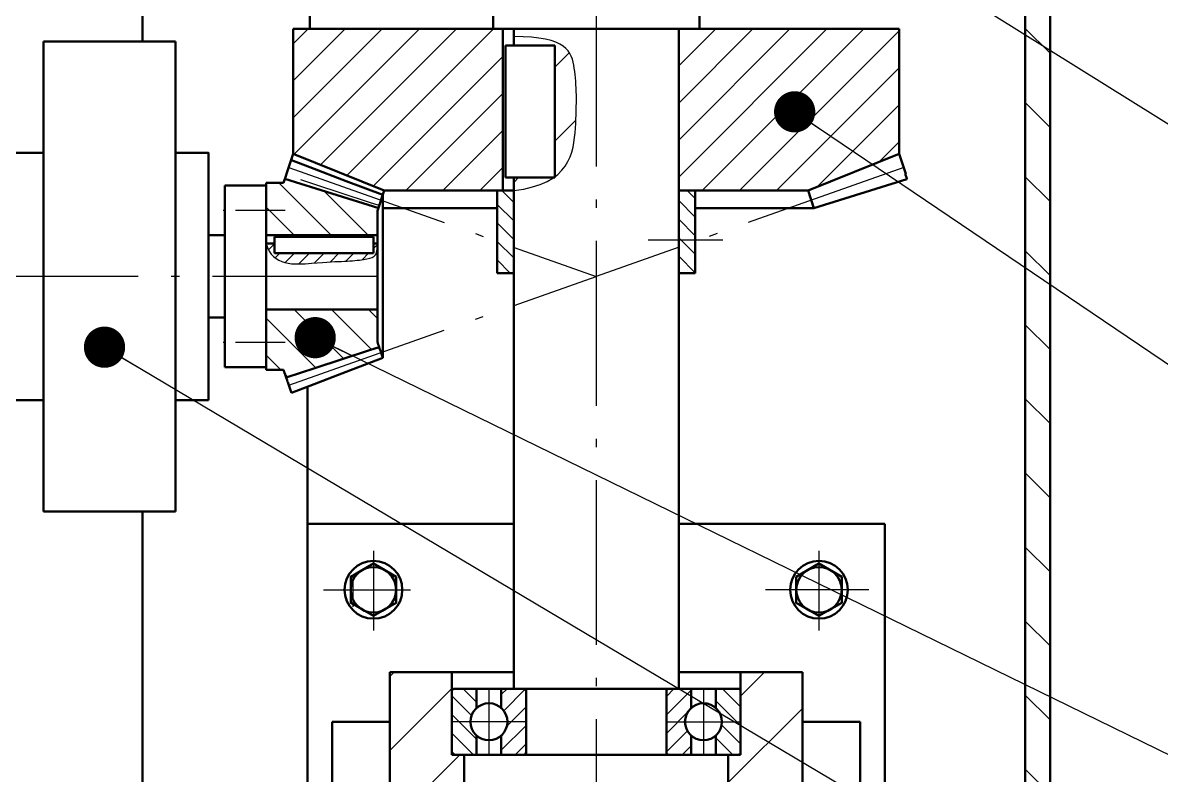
# Model space of a CAD drawing. Header units: millimetres. Extents: x -1896 to -707, y -189 to 652.
# Drawn here: x -1545.8 to -1476.8, y 77.3 to 122.9 of the extents above; entities that cross this region are included whole.
import ezdxf

# ---------------------------------------------------------------- set-up
doc = ezdxf.new("R2010")
doc.units = ezdxf.units.MM
doc.header["$LTSCALE"] = 10
doc.linetypes.add('CENTER', pattern=[1.45, 1, -0.2, 0.05, -0.2])
doc.linetypes.add('DASHED', pattern=[0.75, 0.5, -0.25])
doc.layers.add('1轮廓实线层', color=7, linetype='Continuous', lineweight=50)
for name, color, linetype in [('2细线层', 4, 'Continuous'), ('3中心线层', 1, 'CENTER'), ('4虚线层', 6, 'DASHED'), ('5剖面线层', 2, 'Continuous'), ('6文字层', 7, 'Continuous')]:
    doc.layers.add(name, color=color, linetype=linetype)
doc.styles.add('TH_GBDIM', font='romans.shx', dxfattribs={"width": 0.65, "bigfont": 'gbcbig.shx'})
doc.dimstyles.new('TH_GBDIM', dxfattribs={"dimtxt": 3.5, "dimasz": 2.5, "dimexe": 2, "dimexo": 0, "dimgap": 1.5, "dimtad": 1, "dimdsep": 46, "dimtxsty": 'TH_GBDIM', "dimcen": 2.5, "dimclrd": 130, "dimclre": 130, "dimclrt": 3, "dimazin": 2, "dimtfac": 0.714286, "dimtmove": 0, "dimatfit": 3, "dimfxl": 1, "dimtolj": 1, "dimtzin": 0, "dimlwd": -1, "dimlwe": -1, "dimarcsym": 0})
pattern_1 = [(135, (-1751.8289, 277.0675), (-0.561266, -0.561266), [])]
pattern_2 = [(45, (-1751.829, 277.0675), (-2.245064, 2.245064), [])]
pattern_3 = [(45, (-1751.8289, 277.0675), (-0.561266, 0.561266), [])]
pattern_4 = [(45, (-1751.8289, 693.9496), (-1.122532, 1.122532), [])]
pattern_5 = [(135, (-1751.8289, 693.9496), (-1.122532, -1.122532), [])]

msp = doc.modelspace()

# ---------------------------------------------------------------- hatches: boundary and pattern name
at = {"layer": '5剖面线层'}
h = msp.add_hatch(dxfattribs=at)
h.set_pattern_fill('ANSI31', color=256, angle=90)
h.set_pattern_definition([(135, (-1751.829, 277.0675), (-2.245064, -2.245064), [])])
h.paths.add_polyline_path([(-1485.0515, 141.0227), (-1483.5515, 141.0227), (-1483.5515, 14.0227), (-1485.0515, 14.0227)])
h = msp.add_hatch(dxfattribs=at)
h.set_pattern_fill('ANSI31', color=256, scale=0.5, style=0)
h.set_pattern_definition(pattern_4)
h.paths.add_polyline_path([(-1523.8995, 112.7263), (-1523.8995, 112.7263), (-1516.7015, 112.7263), (-1516.7015, 122.5227), (-1529.4068, 122.5227), (-1529.4068, 114.9568)])
h = msp.add_hatch(dxfattribs=at)
h.set_pattern_fill('ANSI31', color=256, scale=0.5, style=0)
h.set_pattern_definition(pattern_4)
h.paths.add_polyline_path([(-1498.2035, 112.7263), (-1498.2035, 112.7263), (-1506.0515, 112.7263), (-1506.0515, 122.5227), (-1492.6962, 122.5227), (-1492.6962, 114.9568)])
h = msp.add_hatch(dxfattribs=at)
h.set_pattern_fill('ANSI31', color=256)
h.set_pattern_definition(pattern_2)
edge = h.paths.add_edge_path()
edge.add_spline(control_points=[(-1516.0515, 112.7263), (-1514.9408, 112.8585), (-1514.1676, 113.1449), (-1513.6264, 113.5227)], knot_values=[0, 0, 0, 0, 0.3236875, 0.3236875, 0.3236875, 0.3236875], degree=3, periodic=0)
edge.add_line((-1513.6264, 113.5227), (-1516.0515, 113.5227))
edge.add_line((-1516.0515, 113.5227), (-1516.0515, 112.7263))
edge = h.paths.add_edge_path()
edge.add_spline(control_points=[(-1513.5515, 113.5767), (-1512.4904, 114.3657), (-1512.2047, 117.2745), (-1512.2515, 120.2385), (-1512.8051, 122.0615), (-1516.0515, 122.0615)], knot_values=[0.3389282, 0.3389282, 0.3389282, 0.3389282, 1, 2, 3, 3, 3, 3], degree=3, periodic=0)
edge.add_line((-1516.0515, 122.0615), (-1516.0515, 121.5227))
edge.add_line((-1516.0515, 121.5227), (-1513.5515, 121.5227))
edge.add_line((-1513.5515, 121.5227), (-1513.5515, 113.5767))
h = msp.add_hatch(dxfattribs=at)
h.set_pattern_fill('ANSI31', color=256, scale=0.5, angle=90, style=0)
h.set_pattern_definition(pattern_5)
h.paths.add_polyline_path([(-1531.0516, 110.0228), (-1524.3107, 110.0228), (-1524.3107, 111.4929), (-1524.2551, 111.6596), (-1529.9148, 113.4328), (-1529.9942, 113.1947), (-1531.0516, 113.1947)])
h = msp.add_hatch(dxfattribs=at)
h.set_pattern_fill('ANSI31', color=256, scale=0.25, angle=90)
h.set_pattern_definition(pattern_1)
h.paths.add_polyline_path([(-1516.0515, 112.7263), (-1517.0515, 112.7263), (-1517.0515, 109.6473), (-1516.0515, 109.2932)])
h.paths.add_polyline_path([(-1516.0515, 109.2932), (-1517.0515, 109.6473), (-1517.0515, 107.7263), (-1516.0515, 107.7263)])
h.paths.add_polyline_path([(-1505.0515, 112.7263), (-1506.0515, 112.7263), (-1506.0515, 109.7263), (-1505.0515, 109.7263)])
h.paths.add_polyline_path([(-1505.0515, 109.6473), (-1505.0515, 109.7263), (-1506.0515, 109.7263), (-1506.0515, 109.2932)])
h.paths.add_polyline_path([(-1505.0515, 109.6473), (-1506.0515, 109.2932), (-1506.0515, 107.7263), (-1505.0515, 107.7263)])
h = msp.add_hatch(dxfattribs=at)
h.set_pattern_fill('ANSI31', color=256, scale=0.2)
h.set_pattern_definition([(45, (-1751.8289, 277.0675), (-0.4490128, 0.4490128), [])])
edge = h.paths.add_edge_path()
edge.add_spline(control_points=[(-1531.0516, 109.5228), (-1530.6945, 108.1008), (-1527.8722, 108.3845), (-1526.2373, 108.4361), (-1525.0585, 108.5307), (-1524.4476, 108.694), (-1524.3107, 109.0035), (-1524.3107, 109.5228)], knot_values=[0, 0, 0, 0, 1, 2, 3, 4, 4.9999952, 4.9999952, 4.9999952, 4.9999952], degree=3, periodic=0)
edge.add_spline(control_points=[(-1524.3107, 109.5228), (-1524.3107, 109.5228), (-1524.3107, 109.5228), (-1524.3107, 109.5228)], knot_values=[4.9999952, 4.9999952, 4.9999952, 4.9999952, 5, 5, 5, 5], degree=3, periodic=0)
edge.add_line((-1524.3107, 109.5228), (-1524.5516, 109.5228))
edge.add_line((-1524.5516, 109.5228), (-1524.5516, 108.9228))
edge.add_line((-1524.5516, 108.9228), (-1530.5516, 108.9228))
edge.add_line((-1530.5516, 108.9228), (-1530.5516, 109.5228))
edge.add_line((-1530.5516, 109.5228), (-1531.0516, 109.5228))
h = msp.add_hatch(dxfattribs=at)
h.set_pattern_fill('ANSI31', color=256, scale=0.5, angle=90, style=0)
h.set_pattern_definition(pattern_5)
h.paths.add_polyline_path([(-1524.3107, 105.5228), (-1531.0516, 105.5228), (-1531.0516, 101.8507), (-1529.9942, 101.8507), (-1529.8396, 101.387), (-1529.8176, 101.3942), (-1529.7956, 101.4014), (-1529.7736, 101.4086), (-1529.7515, 101.4158), (-1529.7295, 101.423), (-1529.7075, 101.4303), (-1529.6855, 101.4375), (-1529.6635, 101.4447), (-1529.6415, 101.4519), (-1529.6195, 101.4591), (-1529.5975, 101.4663), (-1529.5754, 101.4735), (-1529.5534, 101.4808), (-1529.5314, 101.488), (-1529.5094, 101.4952), (-1529.4874, 101.5024), (-1529.4654, 101.5096), (-1529.4434, 101.5168), (-1529.4214, 101.524), (-1529.3993, 101.5312), (-1529.3773, 101.5385), (-1529.3553, 101.5457), (-1529.3333, 101.5529), (-1529.3113, 101.5601), (-1529.2893, 101.5673), (-1529.2673, 101.5745), (-1529.2453, 101.5817), (-1529.2232, 101.589), (-1529.2012, 101.5962), (-1529.1792, 101.6034), (-1529.1572, 101.6106), (-1529.1352, 101.6178), (-1529.1132, 101.625), (-1529.0912, 101.6322), (-1529.0692, 101.6394), (-1529.0471, 101.6467), (-1529.0251, 101.6539), (-1529.0031, 101.6611), (-1528.9811, 101.6683), (-1528.9591, 101.6755), (-1528.9371, 101.6827), (-1528.9151, 101.6899), (-1528.8931, 101.6972), (-1528.871, 101.7044), (-1528.849, 101.7116), (-1528.827, 101.7188), (-1528.805, 101.726), (-1528.783, 101.7332), (-1528.761, 101.7404), (-1528.739, 101.7477), (-1528.717, 101.7549), (-1528.6949, 101.7621), (-1528.6729, 101.7693), (-1528.6509, 101.7765), (-1528.6289, 101.7837), (-1528.6069, 101.7909), (-1528.5849, 101.7981), (-1528.5629, 101.8054), (-1528.5409, 101.8126), (-1528.5188, 101.8198), (-1528.4968, 101.827), (-1528.4748, 101.8342), (-1528.4528, 101.8414), (-1528.4308, 101.8486), (-1528.4088, 101.8559), (-1528.3868, 101.8631), (-1528.3648, 101.8703), (-1528.3427, 101.8775), (-1528.3207, 101.8847), (-1528.2987, 101.8919), (-1528.2767, 101.8991), (-1528.2547, 101.9063), (-1528.2327, 101.9136), (-1528.2107, 101.9208), (-1528.1887, 101.928), (-1528.1666, 101.9352), (-1528.1446, 101.9424), (-1528.1226, 101.9496), (-1528.1006, 101.9568), (-1528.0786, 101.9641), (-1528.0566, 101.9713), (-1528.0346, 101.9785), (-1528.0126, 101.9857), (-1527.9905, 101.9929), (-1527.9685, 102.0001), (-1527.9465, 102.0073), (-1527.9245, 102.0146), (-1527.9025, 102.0218), (-1527.8805, 102.029), (-1527.8585, 102.0362), (-1527.8365, 102.0434), (-1527.8144, 102.0506), (-1527.7924, 102.0578), (-1527.7704, 102.065), (-1527.7484, 102.0723), (-1527.7264, 102.0795), (-1527.7044, 102.0867), (-1527.6824, 102.0939), (-1527.6603, 102.1011), (-1527.6383, 102.1083), (-1527.6163, 102.1155), (-1527.5943, 102.1228), (-1527.5723, 102.13), (-1527.5503, 102.1372), (-1527.5283, 102.1444), (-1527.5063, 102.1516), (-1527.4842, 102.1588), (-1527.4622, 102.166), (-1527.4402, 102.1732), (-1527.4182, 102.1805), (-1527.3962, 102.1877), (-1527.3742, 102.1949), (-1527.3522, 102.2021), (-1527.3302, 102.2093), (-1527.3081, 102.2165), (-1527.2861, 102.2237), (-1527.2641, 102.231), (-1527.2421, 102.2382), (-1527.2201, 102.2454), (-1527.1981, 102.2526), (-1527.1761, 102.2598), (-1527.1541, 102.267), (-1527.132, 102.2742), (-1527.11, 102.2815), (-1527.088, 102.2887), (-1527.066, 102.2959), (-1527.044, 102.3031), (-1527.022, 102.3103), (-1527, 102.3175), (-1526.978, 102.3247), (-1526.9559, 102.3319), (-1526.9339, 102.3392), (-1526.9119, 102.3464), (-1526.8899, 102.3536), (-1526.8679, 102.3608), (-1526.8459, 102.368), (-1526.8239, 102.3752), (-1526.8019, 102.3824), (-1526.7798, 102.3897), (-1526.7578, 102.3969), (-1526.7358, 102.4041), (-1526.7138, 102.4113), (-1526.6918, 102.4185), (-1526.6698, 102.4257), (-1526.6478, 102.4329), (-1526.6258, 102.4401), (-1526.6037, 102.4474), (-1526.5817, 102.4546), (-1526.5597, 102.4618), (-1526.5377, 102.469), (-1526.5157, 102.4762), (-1526.4937, 102.4834), (-1526.4717, 102.4906), (-1526.4497, 102.4979), (-1526.4276, 102.5051), (-1526.4056, 102.5123), (-1526.3836, 102.5195), (-1526.3616, 102.5267), (-1526.3396, 102.5339), (-1526.3176, 102.5411), (-1526.2956, 102.5484), (-1526.2736, 102.5556), (-1526.2515, 102.5628), (-1526.2295, 102.57), (-1526.2075, 102.5772), (-1526.1855, 102.5844), (-1526.1635, 102.5916), (-1526.1415, 102.5988), (-1526.1195, 102.6061), (-1526.0975, 102.6133), (-1526.0754, 102.6205), (-1526.0534, 102.6277), (-1526.0314, 102.6349), (-1526.0094, 102.6421), (-1525.9874, 102.6493), (-1525.9654, 102.6566), (-1525.9434, 102.6638), (-1525.9214, 102.671), (-1525.8993, 102.6782), (-1525.8773, 102.6854), (-1525.8553, 102.6926), (-1525.8333, 102.6998), (-1525.8113, 102.707), (-1525.7893, 102.7143), (-1525.7673, 102.7215), (-1525.7453, 102.7287), (-1525.7232, 102.7359), (-1525.7012, 102.7431), (-1525.6792, 102.7503), (-1525.6572, 102.7575), (-1525.6352, 102.7648), (-1525.6132, 102.772), (-1525.5912, 102.7792), (-1525.5692, 102.7864), (-1525.5471, 102.7936), (-1525.5251, 102.8008), (-1525.5031, 102.808), (-1525.4811, 102.8153), (-1525.4591, 102.8225), (-1525.4371, 102.8297), (-1525.4151, 102.8369), (-1525.3931, 102.8441), (-1525.371, 102.8513), (-1525.349, 102.8585), (-1525.327, 102.8657), (-1525.305, 102.873), (-1525.283, 102.8802), (-1525.261, 102.8874), (-1525.239, 102.8946), (-1525.217, 102.9018), (-1525.1949, 102.909), (-1525.1729, 102.9162), (-1525.1509, 102.9235), (-1525.1289, 102.9307), (-1525.1069, 102.9379), (-1525.0849, 102.9451), (-1525.0629, 102.9523), (-1525.0409, 102.9595), (-1525.0188, 102.9667), (-1524.9968, 102.974), (-1524.9748, 102.9812), (-1524.9528, 102.9884), (-1524.9308, 102.9956), (-1524.9088, 103.0028), (-1524.8868, 103.01), (-1524.8648, 103.0172), (-1524.8427, 103.0244), (-1524.8207, 103.0317), (-1524.7987, 103.0389), (-1524.7767, 103.0461), (-1524.7547, 103.0533), (-1524.7327, 103.0605), (-1524.7107, 103.0677), (-1524.6887, 103.0749), (-1524.6666, 103.0822), (-1524.6446, 103.0894), (-1524.6226, 103.0966), (-1524.6006, 103.1038), (-1524.5786, 103.111), (-1524.5566, 103.1182), (-1524.5346, 103.1254), (-1524.5126, 103.1327), (-1524.4905, 103.1399), (-1524.4685, 103.1471), (-1524.4465, 103.1543), (-1524.4245, 103.1615), (-1524.4025, 103.1687), (-1524.3805, 103.1759), (-1524.3585, 103.1831), (-1524.3365, 103.1904), (-1524.3144, 103.1976), (-1524.2924, 103.2048), (-1524.2704, 103.212), (-1524.2484, 103.2192), (-1524.2264, 103.2264), (-1524.2044, 103.2336), (-1524.3107, 103.5525)])
h = msp.add_hatch(dxfattribs=at)
h.set_pattern_fill('ANSI31', color=256, style=0)
h.set_pattern_definition(pattern_2)
h.paths.add_polyline_path([(-1523.5515, 74.5227), (-1523.5515, 71.5227), (-1519.8015, 71.5227), (-1519.8015, 76.5227), (-1519.0515, 76.5227), (-1519.0515, 78.5227), (-1519.8015, 78.5227), (-1519.8015, 83.5227), (-1523.5515, 83.5227), (-1523.5515, 80.5227)], flags=0)
h = msp.add_hatch(dxfattribs=at)
h.set_pattern_fill('ANSI31', color=256, style=0)
h.set_pattern_definition(pattern_2)
h.paths.add_polyline_path([(-1498.5515, 80.5227), (-1498.5515, 83.5227), (-1502.3015, 83.5227), (-1502.3015, 78.5227), (-1503.0515, 78.5227), (-1503.0515, 76.5227), (-1502.3015, 76.5227), (-1502.3015, 71.5227), (-1498.5515, 71.5227), (-1498.5515, 74.5227)], flags=0)
h = msp.add_hatch(dxfattribs=at)
h.set_pattern_fill('ANSI31', color=256, scale=0.25, angle=90)
h.set_pattern_definition(pattern_1)
h.paths.add_polyline_path([(-1519.8015, 82.3727, -0.4142136), (-1519.6515, 82.5227), (-1518.3015, 82.5227), (-1518.3015, 81.3545, 0.2123764), (-1518.6715, 80.5227), (-1519.8015, 80.5227)])
h.paths.add_polyline_path([(-1519.8015, 80.5227), (-1518.6715, 80.5227, 0.2123764), (-1518.3015, 79.6909), (-1518.3015, 78.5227), (-1519.6515, 78.5227, -0.4142136), (-1519.8015, 78.6727)])
h = msp.add_hatch(dxfattribs=at)
h.set_pattern_fill('ANSI31', color=256, scale=0.25)
h.set_pattern_definition(pattern_3)
h.paths.add_polyline_path([(-1516.8015, 81.3545), (-1516.8015, 82.5227), (-1515.4515, 82.5227, -0.4142136), (-1515.3015, 82.3727), (-1515.3015, 80.5227), (-1516.4315, 80.5227, 0.2123764)])
h.paths.add_polyline_path([(-1516.4315, 80.5227), (-1515.3015, 80.5227), (-1515.3015, 78.6727, -0.4142136), (-1515.4515, 78.5227), (-1516.8015, 78.5227), (-1516.8015, 79.6909, 0.2123764)])
h = msp.add_hatch(dxfattribs=at)
h.set_pattern_fill('ANSI31', color=256, scale=0.25)
h.set_pattern_definition(pattern_3)
h.paths.add_polyline_path([(-1505.3015, 81.3545), (-1505.3015, 82.5227), (-1506.6515, 82.5227, 0.4142136), (-1506.8015, 82.3727), (-1506.8015, 80.5227), (-1505.6715, 80.5227, -0.2123764)])
h.paths.add_polyline_path([(-1505.6715, 80.5227), (-1506.8015, 80.5227), (-1506.8015, 78.6727, 0.4142136), (-1506.6515, 78.5227), (-1505.3015, 78.5227), (-1505.3015, 79.6909, -0.2123764)])
h = msp.add_hatch(dxfattribs=at)
h.set_pattern_fill('ANSI31', color=256, scale=0.25, angle=90)
h.set_pattern_definition(pattern_1)
h.paths.add_polyline_path([(-1502.3015, 82.3727, 0.4142136), (-1502.4515, 82.5227), (-1503.8015, 82.5227), (-1503.8015, 81.3545, -0.2123764), (-1503.4315, 80.5227), (-1502.3015, 80.5227)])
h.paths.add_polyline_path([(-1502.3015, 80.5227), (-1503.4315, 80.5227, -0.2123764), (-1503.8015, 79.6909), (-1503.8015, 78.5227), (-1502.4515, 78.5227, 0.4142136), (-1502.3015, 78.6727)])

# ---------------------------------------------------------------- linework, layer by layer
at = {"layer": '1轮廓实线层'}
for p, q in [((-1485.0515, 14.0227), (-1485.0515, 141.0227)), ((-1483.5515, 141.0227), (-1483.5515, 14.0227)), ((-1517.3015, 122.5227), (-1517.3015, 125.0227)), ((-1504.8015, 122.5227), (-1504.8015, 125.0227)), ((-1529.4068, 114.9568), (-1529.4068, 122.5227)), ((-1516.0515, 122.5227), (-1529.4068, 122.5227)), ((-1516.7015, 112.7263), (-1516.7015, 122.5227)), ((-1516.0515, 121.5227), (-1516.0515, 122.5227)), ((-1516.0515, 122.5227), (-1506.0515, 122.5227)), ((-1506.0515, 122.5227), (-1506.0515, 112.7263)), ((-1492.6962, 122.5227), (-1506.0515, 122.5227)), ((-1506.0515, 122.5227), (-1506.0515, 82.5227)), ((-1492.6962, 122.5227), (-1492.6962, 114.9568)), ((-1544.5516, 121.7728), (-1544.5516, 93.2728)), ((-1544.5516, 121.7728), (-1544.5516, 93.2728)), ((-1544.5516, 121.7728), (-1536.5516, 121.7728)), ((-1536.5516, 121.7728), (-1536.5516, 93.2728)), ((-1516.5515, 113.5227), (-1516.5515, 121.5227)), ((-1516.5515, 121.5227), (-1513.5515, 121.5227)), ((-1513.5515, 113.5227), (-1513.5515, 121.5227)), ((-1529.8124, 113.7401), (-1529.4068, 114.9568)), ((-1529.4068, 114.9568), (-1523.8995, 112.7263)), ((-1492.6962, 114.9568), (-1498.2035, 112.7263)), ((-1492.6962, 114.9568), (-1492.2906, 113.7401)), ((-1531.0516, 113.1947), (-1529.9942, 113.1947)), ((-1531.0516, 113.1947), (-1531.0516, 105.5228)), ((-1529.9942, 113.1947), (-1529.8396, 113.6584)), ((-1529.9148, 113.4328), (-1524.2313, 111.6521)), ((-1529.8395, 113.6584), (-1529.8124, 113.7401)), ((-1516.5515, 113.5227), (-1513.5515, 113.5227)), ((-1516.0515, 82.5227), (-1516.0515, 113.5227)), ((-1492.2221, 113.4222), (-1497.8717, 111.6521)), ((-1533.5516, 113.0228), (-1533.5516, 102.0228)), ((-1531.0516, 113.0228), (-1533.5516, 113.0228)), ((-1523.8995, 112.7263), (-1524.3107, 111.4929)), ((-1523.9834, 102.5876), (-1523.9834, 112.4746)), ((-1516.0515, 112.7263), (-1523.8995, 112.7263)), ((-1517.0515, 107.7263), (-1517.0515, 112.7263)), ((-1498.2035, 112.7263), (-1506.0515, 112.7263)), ((-1505.0515, 112.7263), (-1505.0515, 107.7263)), ((-1497.8717, 111.6521), (-1498.2035, 112.7263)), ((-1524.3107, 111.4929), (-1524.3107, 103.5524)), ((-1517.0515, 111.6521), (-1523.9834, 111.6521)), ((-1497.8717, 111.6521), (-1505.0515, 111.6521)), ((-1497.8717, 111.6521), (-1497.9076, 111.6521)), ((-1533.5516, 110.0228), (-1534.5516, 110.0228)), ((-1531.0516, 110.0228), (-1524.3107, 110.0228)), ((-1530.5516, 109.9228), (-1524.5516, 109.9228)), ((-1530.5516, 109.9228), (-1530.5516, 108.9228)), ((-1524.5516, 109.9228), (-1524.5516, 108.9228)), ((-1531.0516, 109.5228), (-1530.5516, 109.5228)), ((-1524.5516, 109.5228), (-1524.3107, 109.5228)), ((-1530.5516, 108.9228), (-1524.5516, 108.9228)), ((-1516.0515, 107.7263), (-1517.0515, 107.7263)), ((-1505.0515, 107.7263), (-1506.0515, 107.7263)), ((-1533.5516, 105.0228), (-1534.5516, 105.0228)), ((-1524.3107, 105.5228), (-1531.0516, 105.5228)), ((-1531.0516, 105.5228), (-1531.0516, 101.8507)), ((-1531.0516, 102.0228), (-1533.5516, 102.0228)), ((-1529.9942, 101.8507), (-1531.0516, 101.8507)), ((-1529.8396, 101.387), (-1529.9942, 101.8507)), ((-1544.5516, 93.2728), (-1536.5516, 93.2728)), ((-1528.5515, 92.5227), (-1528.5515, 62.5227)), ((-1516.0515, 92.5227), (-1528.5515, 92.5227)), ((-1493.5515, 92.5227), (-1506.0515, 92.5227)), ((-1493.5515, 92.5227), (-1493.5515, 62.5227)), ((-1523.5515, 80.5227), (-1523.5515, 83.5227)), ((-1523.5515, 83.5227), (-1519.8015, 83.5227)), ((-1519.8015, 83.5227), (-1519.8015, 78.5227)), ((-1516.0515, 83.5227), (-1519.8015, 83.5227)), ((-1502.3015, 83.5227), (-1506.0515, 83.5227)), ((-1502.3015, 78.5227), (-1502.3015, 83.5227)), ((-1502.3015, 83.5227), (-1498.5515, 83.5227)), ((-1498.5515, 83.5227), (-1498.5515, 80.5227)), ((-1519.8015, 78.6727), (-1519.8015, 82.3727)), ((-1519.6515, 82.5227), (-1518.3015, 82.5227)), ((-1518.3015, 82.5227), (-1516.8015, 82.5227)), ((-1518.3015, 81.3545), (-1518.3015, 82.5227)), ((-1516.8015, 82.5227), (-1506.8015, 82.5227)), ((-1516.8015, 82.5227), (-1516.8015, 81.3545)), ((-1515.3015, 82.5227), (-1516.0515, 82.5227)), ((-1515.3015, 78.5227), (-1515.3015, 82.5227)), ((-1515.3015, 82.3727), (-1515.3015, 78.6727)), ((-1506.0515, 82.5227), (-1506.8015, 82.5227)), ((-1506.8015, 82.5227), (-1506.8015, 78.5227)), ((-1506.8015, 78.6727), (-1506.8015, 82.3727)), ((-1506.6515, 82.5227), (-1505.3015, 82.5227)), ((-1505.3015, 82.5227), (-1503.8015, 82.5227)), ((-1505.3015, 82.5227), (-1505.3015, 81.3545)), ((-1503.8015, 81.3545), (-1503.8015, 82.5227)), ((-1503.8015, 82.5227), (-1502.4515, 82.5227)), ((-1502.3015, 82.3727), (-1502.3015, 78.6727)), ((-1523.5515, 80.5227), (-1527.0515, 80.5227)), ((-1527.0515, 80.5227), (-1527.0515, 74.5227)), ((-1523.5515, 80.5227), (-1523.5515, 74.5227)), ((-1498.5515, 80.5227), (-1498.5515, 74.5227)), ((-1495.0515, 80.5227), (-1498.5515, 80.5227)), ((-1495.0515, 80.5227), (-1495.0515, 74.5227)), ((-1518.3015, 78.5227), (-1518.3015, 79.6909)), ((-1516.8015, 79.6909), (-1516.8015, 78.5227)), ((-1505.3015, 79.6909), (-1505.3015, 78.5227)), ((-1503.8015, 78.5227), (-1503.8015, 79.6909)), ((-1519.8015, 78.5227), (-1519.0515, 78.5227)), ((-1518.3015, 78.5227), (-1519.6515, 78.5227)), ((-1519.0515, 78.5227), (-1519.0515, 76.5227)), ((-1518.3015, 78.5227), (-1516.8015, 78.5227)), ((-1515.4515, 78.5227), (-1516.8015, 78.5227)), ((-1515.3015, 78.5227), (-1515.4515, 78.5227)), ((-1506.8015, 78.5227), (-1515.3015, 78.5227)), ((-1506.6515, 78.5227), (-1506.8015, 78.5227)), ((-1505.3015, 78.5227), (-1506.6515, 78.5227)), ((-1505.3015, 78.5227), (-1503.8015, 78.5227)), ((-1502.4515, 78.5227), (-1503.8015, 78.5227)), ((-1503.0515, 76.5227), (-1503.0515, 78.5227)), ((-1503.0515, 78.5227), (-1502.3015, 78.5227))]:
    msp.add_line(p, q, dxfattribs=at)
at = {"layer": '1轮廓实线层', "ltscale": 0.3}
for p, q in [((-1538.5515, 121.7728), (-1538.5515, 137.5227)), ((-1528.411, 122.5227), (-1528.411, 130.7727)), ((-1528.5515, 92.5227), (-1528.5515, 100.8432)), ((-1538.5515, 61.7726), (-1538.5515, 93.2728))]:
    msp.add_line(p, q, dxfattribs=at)
at = {"layer": '1轮廓实线层'}
for points in [[(-1547.0516, 100.0228), (-1547.0516, 115.0228), (-1544.5516, 115.0228)], [(-1534.5516, 100.0228), (-1534.5516, 115.0228), (-1536.5516, 115.0228)], [(-1536.5516, 100.0228), (-1536.5516, 113.0228), (-1536.5516, 113.0228)], [(-1544.5516, 100.0228), (-1547.0516, 100.0228)], [(-1536.5516, 100.0228), (-1534.5516, 100.0228)]]:
    msp.add_lwpolyline(points, dxfattribs=at)
at = {"layer": '1轮廓实线层', "flags": 128}
for points in [[(-1529.5263, 114.5744), (-1528.411, 114.1486), (-1526.1972, 113.3032), (-1523.9834, 112.4578)], [(-1524.2044, 103.2336), (-1524.7839, 103.0437), (-1528.1083, 101.9543), (-1529.8396, 101.387)], [(-1529.5263, 100.471), (-1528.411, 100.8968), (-1526.1972, 101.7422), (-1523.9834, 102.5876)]]:
    msp.add_lwpolyline(points, dxfattribs=at)
at = {"layer": '1轮廓实线层'}
for points in [[(-1523.1765, 89.3166), (-1524.5515, 90.1104), (-1525.9265, 89.3166), (-1525.9265, 87.7288), (-1524.5515, 86.935), (-1523.1765, 87.7288)], [(-1498.9265, 89.3166), (-1497.5515, 90.1104), (-1496.1765, 89.3166), (-1496.1765, 87.7288), (-1497.5515, 86.935), (-1498.9265, 87.7288)]]:
    msp.add_lwpolyline(points, close=True, dxfattribs=at)
for centre, radius in [((-1524.5515, 88.5227), 1.75), ((-1524.5515, 88.5227), 1.375), ((-1497.5515, 88.5227), 1.75), ((-1497.5515, 88.5227), 1.375), ((-1517.5515, 80.5227), 1.12), ((-1504.5515, 80.5227), 1.12)]:
    msp.add_circle(centre, radius, dxfattribs=at)
for centre, start, end in [((-1519.6515, 82.3727), 90, 180), ((-1515.4515, 82.3727), 0, 90), ((-1506.6515, 82.3727), 90, 180), ((-1502.4515, 82.3727), 0, 90), ((-1519.6515, 78.6727), 180, 270), ((-1515.4515, 78.6727), 270, 0), ((-1506.6515, 78.6727), 180, 270), ((-1502.4515, 78.6727), 270, 0)]:
    msp.add_arc(centre, 0.15, start, end, dxfattribs=at)
for points, knots in [([(-1492.3169, 113.7314), (-1492.3055, 113.6948), (-1492.2732, 113.5907), (-1492.2422, 113.4884), (-1492.2221, 113.4222)], [0, 0, 0, 0, 0.3523719, 1, 1, 1, 1]), ([(-1524.3107, 103.5524), (-1524.2752, 103.4462), (-1524.2398, 103.3399), (-1524.2044, 103.2336), (-1524.2044, 103.2336), (-1524.2044, 103.2336), (-1524.2044, 103.2336), (-1524.2013, 103.2245), (-1524.1757, 103.1477), (-1524.1286, 103.0069), (-1524.0713, 102.8381), (-1524.023, 102.6983), (-1523.9964, 102.6238), (-1523.9834, 102.5876)], [-0.441091, -0.441091, -0.441091, -0.441091, 0, 0, 0, 0, 0, 0, 0.0381221, 0.3187278, 0.5993352, 0.805176, 1, 1, 1, 1]), ([(-1529.5263, 100.471), (-1529.5506, 100.5392), (-1529.6002, 100.6786), (-1529.6821, 100.9175), (-1529.7624, 101.1558), (-1529.8162, 101.317), (-1529.8396, 101.387)], [0, 0, 0, 0, 0.2569377, 0.5254618, 0.7939839, 1, 1, 1, 1])]:
    msp.add_open_spline(points, degree=3, knots=knots, dxfattribs=at)
at = {"layer": '2细线层'}
for points in [[(-1516.0515, 112.7263), (-1512.6201, 113.1345), (-1512.1988, 116.897), (-1512.2515, 120.2385), (-1512.8051, 122.0615), (-1516.0515, 122.0615)], [(-1531.0516, 109.5228), (-1530.6945, 108.1008), (-1527.8722, 108.3845), (-1526.2373, 108.4361), (-1525.0585, 108.5307), (-1524.4476, 108.694), (-1524.3107, 109.0035), (-1524.3107, 109.5228)]]:
    msp.add_open_spline(points, degree=3, dxfattribs=at)
at = {"layer": '3中心线层'}
for p, q in [((-1511.0515, 225.6761), (-1511.0515, -81.224)), ((-1529.6855, 114.1208), (-1511.0515, 107.5228)), ((-1492.4175, 114.1208), (-1511.0515, 107.5228)), ((-1541.2568, 107.5228), (-1677.6873, 107.5228)), ((-1524.3107, 107.5228), (-1541.2568, 107.5228)), ((-1529.6855, 100.9281), (-1511.0515, 107.5228)), ((-1524.5515, 90.8754), (-1524.5515, 86.0517)), ((-1497.5515, 90.8754), (-1497.5515, 86.0517)), ((-1525.8015, 89.4434), (-1525.8015, 87.4837)), ((-1527.5738, 88.5227), (-1522.3015, 88.5227)), ((-1494.5292, 88.5227), (-1500.789, 88.5227))]:
    msp.add_line(p, q, dxfattribs=at)
at = {"layer": '3中心线层', "ltscale": 0.3}
for p, q in [((-1529.9054, 111.5228), (-1534.2083, 111.5228)), ((-1529.9054, 103.5228), (-1534.1022, 103.5228))]:
    msp.add_line(p, q, dxfattribs=at)
at = {"layer": '3中心线层', "ltscale": 0.5}
for p, q in [((-1503.3776, 109.7263), (-1507.9044, 109.7263)), ((-1517.5515, 82.5227), (-1517.5515, 78.5227)), ((-1504.5515, 82.5227), (-1504.5515, 78.5227)), ((-1515.3015, 80.5227), (-1519.8015, 80.5227)), ((-1506.8015, 80.5227), (-1502.3015, 80.5227))]:
    msp.add_line(p, q, dxfattribs=at)
at = {"layer": '4虚线层', "flags": 128}
msp.add_lwpolyline([(-1524.2044, 111.8118), (-1524.7839, 112.0017), (-1528.1083, 113.0911), (-1529.8396, 113.6584)], dxfattribs=at)

# ---------------------------------------------------------------- leaders
at = {"layer": '6文字层'}
for points in [[(-1501.5273, 138.2795), (-1440.7143, 110.3112)], [(-1504.6281, 134.4068), (-1440.7143, 94.4619)], [(-1499.0251, 117.4994), (-1440.7143, 78.0364)], [(-1528.0809, 103.8083), (-1440.7143, 61.1118)], [(-1540.8482, 103.2306), (-1440.5647, 43.609)]]:
    msp.add_leader(points, dimstyle='TH_GBDIM', override={"dimgap": 1.5, "dimtad": 0, "dimldrblk": 'Dot'}, dxfattribs=at)

doc.saveas('drawing.dxf')
